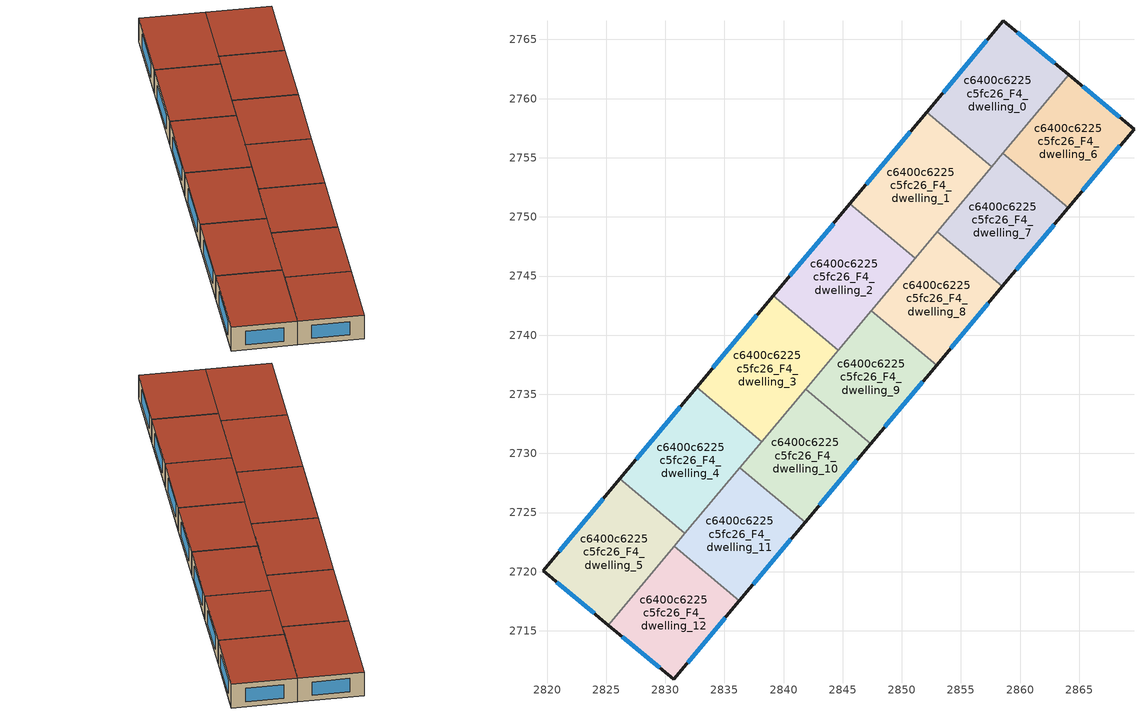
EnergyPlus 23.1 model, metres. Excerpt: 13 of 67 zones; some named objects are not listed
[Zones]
c6400c6225c5fc26_F4_dwelling_0
 floor to c6400c6225c5fc26_F3_dwelling_0 (EU_floor_Construction): 2864.1,2762.01 2857.61,2754.24 2852.1,2758.85 2858.58,2766.59 z12
 wall outside (EU_wall_Construction): 2864.1,2762.01 2858.58,2766.59 2852.1,2758.85 z12:15
 wall to c6400c6225c5fc26_F4_dwelling_1 (EU_wall_Construction): 2852.1,2758.85 2857.61,2754.24 z12:15
 wall to c6400c6225c5fc26_F4_dwelling_6 (EU_wall_Construction): 2858.55,2755.37 2864.1,2762.01 z12:15
 wall to c6400c6225c5fc26_F4_dwelling_7 (EU_wall_Construction): 2857.61,2754.24 2858.55,2755.37 z12:15
 window (EU_Window_Construction): 2862.92,2762.99 2859.76,2765.61 / 2857.19,2764.93 2853.49,2760.51 z12.64:14.36
 roof outside (EU_roof_Construction): 2857.61,2754.24 2864.1,2762.01 2858.58,2766.59 2852.1,2758.85 z15
c6400c6225c5fc26_F4_dwelling_1
 floor to c6400c6225c5fc26_F3_dwelling_1 (EU_floor_Construction): 2857.61,2754.24 2851.12,2746.49 2845.61,2751.1 2852.1,2758.85 z12
 wall outside (EU_wall_Construction): 2852.1,2758.85 2845.61,2751.1 z12:15
 wall to c6400c6225c5fc26_F4_dwelling_2 (EU_wall_Construction): 2845.61,2751.1 2851.12,2746.49 z12:15
 wall to c6400c6225c5fc26_F4_dwelling_7 (EU_wall_Construction): 2852.99,2748.73 2857.61,2754.24 z12:15
 wall to c6400c6225c5fc26_F4_dwelling_8 (EU_wall_Construction): 2851.12,2746.49 2852.99,2748.73 z12:15
 window (EU_Window_Construction): 2850.71,2757.19 2847,2752.76 z12.64:14.36
 roof outside (EU_roof_Construction): 2851.12,2746.49 2857.61,2754.24 2852.1,2758.85 2845.61,2751.1 z15
c6400c6225c5fc26_F4_dwelling_10
 floor to c6400c6225c5fc26_F3_dwelling_10 (EU_floor_Construction): 2847.38,2730.83 2841.82,2724.18 2836.31,2728.79 2841.87,2735.43 z12
 wall outside (EU_wall_Construction): 2841.82,2724.18 2847.38,2730.83 z12:15
 wall to c6400c6225c5fc26_F4_dwelling_9 (EU_wall_Construction): 2847.38,2730.83 2841.87,2735.43 z12:15
 wall to c6400c6225c5fc26_F4_dwelling_11 (EU_wall_Construction): 2836.31,2728.79 2841.82,2724.18 z12:15
 wall to c6400c6225c5fc26_F4_dwelling_3 (EU_wall_Construction): 2841.87,2735.43 2838.15,2730.98 z12:15
 wall to c6400c6225c5fc26_F4_dwelling_4 (EU_wall_Construction): 2838.15,2730.98 2836.31,2728.79 z12:15
 window (EU_Window_Construction): 2843.01,2725.6 2846.19,2729.4 z12.64:14.36
 roof outside (EU_roof_Construction): 2841.82,2724.18 2847.38,2730.83 2841.87,2735.43 2836.31,2728.79 z15
c6400c6225c5fc26_F4_dwelling_11
 floor to c6400c6225c5fc26_F3_dwelling_11 (EU_floor_Construction): 2841.82,2724.18 2836.26,2717.53 2830.75,2722.14 2836.31,2728.79 z12
 wall outside (EU_wall_Construction): 2836.26,2717.53 2841.82,2724.18 z12:15
 wall to c6400c6225c5fc26_F4_dwelling_12 (EU_wall_Construction): 2830.75,2722.14 2836.26,2717.53 z12:15
 wall to c6400c6225c5fc26_F4_dwelling_4 (EU_wall_Construction): 2836.31,2728.79 2831.66,2723.23 z12:15
 wall to c6400c6225c5fc26_F4_dwelling_5 (EU_wall_Construction): 2831.66,2723.23 2830.75,2722.14 z12:15
 window (EU_Window_Construction): 2837.45,2718.96 2840.63,2722.76 z12.64:14.36
 roof outside (EU_roof_Construction): 2836.26,2717.53 2841.82,2724.18 2836.31,2728.79 2830.75,2722.14 z15
c6400c6225c5fc26_F4_dwelling_12
 floor to c6400c6225c5fc26_F3_dwelling_12 (EU_floor_Construction): 2836.26,2717.53 2830.71,2710.9 2825.18,2715.49 2830.75,2722.14 z12
 wall outside (EU_wall_Construction): 2825.18,2715.49 2830.71,2710.9 2836.26,2717.53 z12:15
 wall to c6400c6225c5fc26_F4_dwelling_5 (EU_wall_Construction): 2830.75,2722.14 2825.18,2715.49 z12:15
 window (EU_Window_Construction): 2831.89,2712.32 2835.07,2716.11 / 2826.36,2714.5 2829.52,2711.88 z12.64:14.36
 roof outside (EU_roof_Construction): 2830.71,2710.9 2836.26,2717.53 2830.75,2722.14 2825.18,2715.49 z15
c6400c6225c5fc26_F4_dwelling_2
 floor to c6400c6225c5fc26_F3_dwelling_2 (EU_floor_Construction): 2851.12,2746.49 2844.63,2738.74 2839.13,2743.34 2845.61,2751.1 z12
 wall outside (EU_wall_Construction): 2845.61,2751.1 2839.13,2743.34 z12:15
 wall to c6400c6225c5fc26_F4_dwelling_3 (EU_wall_Construction): 2839.13,2743.34 2844.63,2738.74 z12:15
 wall to c6400c6225c5fc26_F4_dwelling_8 (EU_wall_Construction): 2847.43,2742.08 2851.12,2746.49 z12:15
 wall to c6400c6225c5fc26_F4_dwelling_9 (EU_wall_Construction): 2844.63,2738.73 2847.43,2742.08 z12:15
 window (EU_Window_Construction): 2844.22,2749.44 2840.52,2745 z12.64:14.36
 roof outside (EU_roof_Construction): 2844.63,2738.74 2851.12,2746.49 2845.61,2751.1 2839.13,2743.34 z15
c6400c6225c5fc26_F4_dwelling_3
 floor to c6400c6225c5fc26_F3_dwelling_3 (EU_floor_Construction): 2844.63,2738.74 2838.15,2730.98 2832.64,2735.59 2839.13,2743.34 z12
 wall outside (EU_wall_Construction): 2839.13,2743.34 2832.64,2735.59 z12:15
 wall to c6400c6225c5fc26_F4_dwelling_4 (EU_wall_Construction): 2832.64,2735.59 2838.15,2730.98 z12:15
 wall to c6400c6225c5fc26_F4_dwelling_9 (EU_wall_Construction): 2841.87,2735.43 2844.63,2738.73 z12:15
 window (EU_Window_Construction): 2837.74,2741.68 2834.03,2737.25 z12.64:14.36
 roof outside (EU_roof_Construction): 2838.15,2730.98 2844.63,2738.74 2839.13,2743.34 2832.64,2735.59 z15
c6400c6225c5fc26_F4_dwelling_4
 floor to c6400c6225c5fc26_F3_dwelling_4 (EU_floor_Construction): 2838.15,2730.98 2831.66,2723.23 2826.15,2727.84 2832.64,2735.59 z12
 wall outside (EU_wall_Construction): 2832.64,2735.59 2826.15,2727.84 z12:15
 wall to c6400c6225c5fc26_F4_dwelling_5 (EU_wall_Construction): 2826.15,2727.84 2831.66,2723.23 z12:15
 window (EU_Window_Construction): 2831.25,2733.93 2827.54,2729.5 z12.64:14.36
 roof outside (EU_roof_Construction): 2831.66,2723.23 2838.15,2730.98 2832.64,2735.59 2826.15,2727.84 z15
c6400c6225c5fc26_F4_dwelling_5
 floor to c6400c6225c5fc26_F3_dwelling_5 (EU_floor_Construction): 2831.66,2723.23 2825.18,2715.49 2819.66,2720.08 2826.15,2727.84 z12
 wall outside (EU_wall_Construction): 2826.15,2727.84 2819.66,2720.08 2825.18,2715.49 z12:15
 window (EU_Window_Construction): 2820.84,2719.09 2824,2716.47 / 2824.76,2726.17 2821.05,2721.74 z12.64:14.36
 roof outside (EU_roof_Construction): 2825.18,2715.49 2831.66,2723.23 2826.15,2727.84 2819.66,2720.08 z15
c6400c6225c5fc26_F4_dwelling_6
 floor to c6400c6225c5fc26_F3_dwelling_6 (EU_floor_Construction): 2869.63,2757.42 2864.06,2750.77 2858.55,2755.37 2864.1,2762.01 z12
 wall outside (EU_wall_Construction): 2864.06,2750.77 2869.63,2757.42 2864.1,2762.01 z12:15
 wall to c6400c6225c5fc26_F4_dwelling_7 (EU_wall_Construction): 2858.55,2755.37 2864.06,2750.77 z12:15
 window (EU_Window_Construction): 2868.45,2758.41 2865.29,2761.03 / 2865.26,2752.19 2868.44,2756 z12.64:14.36
 roof outside (EU_roof_Construction): 2864.06,2750.77 2869.63,2757.42 2864.1,2762.01 2858.55,2755.37 z15
c6400c6225c5fc26_F4_dwelling_7
 floor to c6400c6225c5fc26_F3_dwelling_7 (EU_floor_Construction): 2864.06,2750.77 2858.5,2744.12 2852.99,2748.73 2858.55,2755.37 z12
 wall outside (EU_wall_Construction): 2858.5,2744.12 2864.06,2750.77 z12:15
 wall to c6400c6225c5fc26_F4_dwelling_8 (EU_wall_Construction): 2852.99,2748.73 2858.5,2744.12 z12:15
 window (EU_Window_Construction): 2859.69,2745.54 2862.87,2749.34 z12.64:14.36
 roof outside (EU_roof_Construction): 2858.5,2744.12 2864.06,2750.77 2858.55,2755.37 2852.99,2748.73 z15
c6400c6225c5fc26_F4_dwelling_8
 floor to c6400c6225c5fc26_F3_dwelling_8 (EU_floor_Construction): 2858.5,2744.12 2852.94,2737.47 2847.43,2742.08 2852.99,2748.73 z12
 wall outside (EU_wall_Construction): 2852.94,2737.47 2858.5,2744.12 z12:15
 wall to c6400c6225c5fc26_F4_dwelling_9 (EU_wall_Construction): 2847.43,2742.08 2852.94,2737.47 z12:15
 window (EU_Window_Construction): 2854.13,2738.9 2857.31,2742.7 z12.64:14.36
 roof outside (EU_roof_Construction): 2852.94,2737.47 2858.5,2744.12 2852.99,2748.73 2847.43,2742.08 z15
c6400c6225c5fc26_F4_dwelling_9
 floor to c6400c6225c5fc26_F3_dwelling_9 (EU_floor_Construction): 2852.94,2737.47 2847.38,2730.83 2841.87,2735.43 2847.43,2742.08 z12
 wall outside (EU_wall_Construction): 2847.38,2730.83 2852.94,2737.47 z12:15
 window (EU_Window_Construction): 2848.57,2732.25 2851.75,2736.05 z12.64:14.36
 roof outside (EU_roof_Construction): 2847.38,2730.83 2852.94,2737.47 2847.43,2742.08 2841.87,2735.43 z15
[Building]
EU S2 Campaign: North Axis=0; Terrain=City; Solar Distribution=FullExterior
[Site:Location]
Yerevan-Zvartnots.Intl.AP: Latitude=40.15; Longitude=44.383; Time Zone=4; Elevation=854
[SizingPeriod:WeatherFileDays]
AnnualSizingPeriod: Begin Month=1; Begin Day of Month=1; End Month=12; End Day of Month=31; Day of Week for Start Day=Monday; Use Weather File Daylight Saving Period=No; Use Weather File Rain and Snow Indicators=No
[MATERIAL]
EU_InternalMass_Material: Roughness=MediumRough; Thickness=0.1; Conductivity=1; Density=1800; Specific Heat=900; Thermal Absorptance=0.9; Solar Absorptance=0.7; Visible Absorptance=0.7
[MATERIAL:NOMASS] Roughness=MediumRough; Thermal Absorptance=0.9; Solar Absorptance=0.7; Visible Absorptance=0.7
Name | Thermal Resistance
EU_wall_NoMass | 1.05043
EU_roof_NoMass | 1.45357
EU_floor_NoMass | 0.478065
[WINDOWMATERIAL:SIMPLEGLAZINGSYSTEM]
EU_Window_SimpleGlazing: UFactor=2.5566; Solar Heat Gain Coefficient=0.75; Visible Transmittance=0.75
[CONSTRUCTION]
EU_wall_Construction: EU_wall_NoMass
EU_roof_Construction: EU_roof_NoMass
EU_floor_Construction: EU_floor_NoMass
EU_Window_Construction: EU_Window_SimpleGlazing
EU_InternalMass_Construction: EU_InternalMass_Material
[ZONE] Type=1; Multiplier=1; Ceiling Height=autocalculate; Floor Area=autocalculate; Part of Total Floor Area=Yes
Name | Volume
c6400c6225c5fc26_F4_dwelling_0 | 217.76
c6400c6225c5fc26_F4_dwelling_1 | 217.762
c6400c6225c5fc26_F4_dwelling_10; c6400c6225c5fc26_F4_dwelling_8 | 186.677
c6400c6225c5fc26_F4_dwelling_11 | 186.693
c6400c6225c5fc26_F4_dwelling_12 | 186.684
c6400c6225c5fc26_F4_dwelling_2 | 217.764
c6400c6225c5fc26_F4_dwelling_3 | 217.798
c6400c6225c5fc26_F4_dwelling_4 | 217.775
c6400c6225c5fc26_F4_dwelling_5 | 217.785
c6400c6225c5fc26_F4_dwelling_6 | 186.679
c6400c6225c5fc26_F4_dwelling_7 | 186.71
c6400c6225c5fc26_F4_dwelling_9 | 186.691
[INTERNALMASS] Construction=EU_InternalMass_Construction
Name | Zone or ZoneList | Surface Area
c6400c6225c5fc26_F4_dwelling_0_EU_InternalMass | c6400c6225c5fc26_F4_dwelling_0 | 72.5866
c6400c6225c5fc26_F4_dwelling_1_EU_InternalMass | c6400c6225c5fc26_F4_dwelling_1 | 72.5874
c6400c6225c5fc26_F4_dwelling_2_EU_InternalMass | c6400c6225c5fc26_F4_dwelling_2 | 72.5879
c6400c6225c5fc26_F4_dwelling_3_EU_InternalMass | c6400c6225c5fc26_F4_dwelling_3 | 72.5996
c6400c6225c5fc26_F4_dwelling_4_EU_InternalMass | c6400c6225c5fc26_F4_dwelling_4 | 72.5915
c6400c6225c5fc26_F4_dwelling_5_EU_InternalMass | c6400c6225c5fc26_F4_dwelling_5 | 72.5951
c6400c6225c5fc26_F4_dwelling_6_EU_InternalMass | c6400c6225c5fc26_F4_dwelling_6 | 62.2264
c6400c6225c5fc26_F4_dwelling_7_EU_InternalMass | c6400c6225c5fc26_F4_dwelling_7 | 62.2368
c6400c6225c5fc26_F4_dwelling_8_EU_InternalMass | c6400c6225c5fc26_F4_dwelling_8 | 62.2256
c6400c6225c5fc26_F4_dwelling_9_EU_InternalMass | c6400c6225c5fc26_F4_dwelling_9 | 62.2301
c6400c6225c5fc26_F4_dwelling_10_EU_InternalMass | c6400c6225c5fc26_F4_dwelling_10 | 62.2256
c6400c6225c5fc26_F4_dwelling_11_EU_InternalMass | c6400c6225c5fc26_F4_dwelling_11 | 62.2311
c6400c6225c5fc26_F4_dwelling_12_EU_InternalMass | c6400c6225c5fc26_F4_dwelling_12 | 62.2277
[OTHEREQUIPMENT] Fuel Type=Electricity; Design Level Calculation Method=Watts/Area; Power per Zone Floor Area=1; Fraction Latent=0; Fraction Radiant=0; Fraction Lost=0; Carbon Dioxide Generation Rate=0; EndUse Subcategory=EU_Step8_InternalGains
Name | Zone or ZoneList or Space or SpaceList | Schedule
EU_Step8_InternalGain_c6400c6225c5fc26_F4_dwelling_0_f000 | c6400c6225c5fc26_F4_dwelling_0 | EU_Step8_GainSchedule_c6400c6225c5fc26_F4_dwelling_0_f000
EU_Step8_InternalGain_c6400c6225c5fc26_F4_dwelling_1_f000 | c6400c6225c5fc26_F4_dwelling_1 | EU_Step8_GainSchedule_c6400c6225c5fc26_F4_dwelling_1_f000
EU_Step8_InternalGain_c6400c6225c5fc26_F4_dwelling_2_f000 | c6400c6225c5fc26_F4_dwelling_2 | EU_Step8_GainSchedule_c6400c6225c5fc26_F4_dwelling_2_f000
EU_Step8_InternalGain_c6400c6225c5fc26_F4_dwelling_3_f000 | c6400c6225c5fc26_F4_dwelling_3 | EU_Step8_GainSchedule_c6400c6225c5fc26_F4_dwelling_3_f000
EU_Step8_InternalGain_c6400c6225c5fc26_F4_dwelling_4_f000 | c6400c6225c5fc26_F4_dwelling_4 | EU_Step8_GainSchedule_c6400c6225c5fc26_F4_dwelling_4_f000
EU_Step8_InternalGain_c6400c6225c5fc26_F4_dwelling_5_f000 | c6400c6225c5fc26_F4_dwelling_5 | EU_Step8_GainSchedule_c6400c6225c5fc26_F4_dwelling_5_f000
EU_Step8_InternalGain_c6400c6225c5fc26_F4_dwelling_6_f000 | c6400c6225c5fc26_F4_dwelling_6 | EU_Step8_GainSchedule_c6400c6225c5fc26_F4_dwelling_6_f000
EU_Step8_InternalGain_c6400c6225c5fc26_F4_dwelling_7_f000 | c6400c6225c5fc26_F4_dwelling_7 | EU_Step8_GainSchedule_c6400c6225c5fc26_F4_dwelling_7_f000
EU_Step8_InternalGain_c6400c6225c5fc26_F4_dwelling_8_f000 | c6400c6225c5fc26_F4_dwelling_8 | EU_Step8_GainSchedule_c6400c6225c5fc26_F4_dwelling_8_f000
EU_Step8_InternalGain_c6400c6225c5fc26_F4_dwelling_9_f000 | c6400c6225c5fc26_F4_dwelling_9 | EU_Step8_GainSchedule_c6400c6225c5fc26_F4_dwelling_9_f000
EU_Step8_InternalGain_c6400c6225c5fc26_F4_dwelling_10_f000 | c6400c6225c5fc26_F4_dwelling_10 | EU_Step8_GainSchedule_c6400c6225c5fc26_F4_dwelling_10_f000
EU_Step8_InternalGain_c6400c6225c5fc26_F4_dwelling_11_f000 | c6400c6225c5fc26_F4_dwelling_11 | EU_Step8_GainSchedule_c6400c6225c5fc26_F4_dwelling_11_f000
EU_Step8_InternalGain_c6400c6225c5fc26_F4_dwelling_12_f000 | c6400c6225c5fc26_F4_dwelling_12 | EU_Step8_GainSchedule_c6400c6225c5fc26_F4_dwelling_12_f000
[ZONEVENTILATION:DESIGNFLOWRATE] Schedule=EU_AlwaysOn; Design Flow Rate Calculation Method=AirChanges/Hour; Air Changes per Hour=0.557805; Ventilation Type=Natural; Fan Pressure Rise=0; Fan Total Efficiency=1; Constant Term Coefficient=1; Temperature Term Coefficient=0; Velocity Term Coefficient=0; Velocity Squared Term Coefficient=0; Minimum Indoor Temperature=-100; Maximum Indoor Temperature=100; Delta Temperature=-100; Minimum Outdoor Temperature=-100; Maximum Outdoor Temperature=100; Maximum Wind Speed=40
Name | Zone or ZoneList or Space or SpaceList
EU_ConstantAir_c6400c6225c5fc26_F4_dwelling_0 | c6400c6225c5fc26_F4_dwelling_0
EU_ConstantAir_c6400c6225c5fc26_F4_dwelling_1 | c6400c6225c5fc26_F4_dwelling_1
EU_ConstantAir_c6400c6225c5fc26_F4_dwelling_2 | c6400c6225c5fc26_F4_dwelling_2
EU_ConstantAir_c6400c6225c5fc26_F4_dwelling_3 | c6400c6225c5fc26_F4_dwelling_3
EU_ConstantAir_c6400c6225c5fc26_F4_dwelling_4 | c6400c6225c5fc26_F4_dwelling_4
EU_ConstantAir_c6400c6225c5fc26_F4_dwelling_5 | c6400c6225c5fc26_F4_dwelling_5
EU_ConstantAir_c6400c6225c5fc26_F4_dwelling_6 | c6400c6225c5fc26_F4_dwelling_6
EU_ConstantAir_c6400c6225c5fc26_F4_dwelling_7 | c6400c6225c5fc26_F4_dwelling_7
EU_ConstantAir_c6400c6225c5fc26_F4_dwelling_8 | c6400c6225c5fc26_F4_dwelling_8
EU_ConstantAir_c6400c6225c5fc26_F4_dwelling_9 | c6400c6225c5fc26_F4_dwelling_9
EU_ConstantAir_c6400c6225c5fc26_F4_dwelling_10 | c6400c6225c5fc26_F4_dwelling_10
EU_ConstantAir_c6400c6225c5fc26_F4_dwelling_11 | c6400c6225c5fc26_F4_dwelling_11
EU_ConstantAir_c6400c6225c5fc26_F4_dwelling_12 | c6400c6225c5fc26_F4_dwelling_12
[HVACTEMPLATE:ZONE:IDEALLOADSAIRSYSTEM] System Availability Schedule=EU_AlwaysOn; Maximum Heating Supply Air Temperature=50; Minimum Cooling Supply Air Temperature=13; Maximum Heating Supply Air Humidity Ratio=0.0156; Minimum Cooling Supply Air Humidity Ratio=0.0077; Heating Limit=NoLimit; Cooling Limit=NoLimit; Heating Availability Schedule=EU_AlwaysOn; Cooling Availability Schedule=EU_CoolingOff; Dehumidification Control Type=ConstantSensibleHeatRatio; Cooling Sensible Heat Ratio=0.7; Dehumidification Setpoint=60; Humidification Control Type=None; Humidification Setpoint=30; Outdoor Air Method=None; Outdoor Air Flow Rate per Person=0.00944; Outdoor Air Flow Rate per Zone Floor Area=0; Outdoor Air Flow Rate per Zone=0; Demand Controlled Ventilation Type=None; Outdoor Air Economizer Type=NoEconomizer; Heat Recovery Type=None; Sensible Heat Recovery Effectiveness=0.7; Latent Heat Recovery Effectiveness=0.65
Name | Template Thermostat
c6400c6225c5fc26_F4_dwelling_0 | EU_HeatOnly_c6400c6225c5fc26_F4_dwelling_0
c6400c6225c5fc26_F4_dwelling_1 | EU_HeatOnly_c6400c6225c5fc26_F4_dwelling_1
c6400c6225c5fc26_F4_dwelling_2 | EU_HeatOnly_c6400c6225c5fc26_F4_dwelling_2
c6400c6225c5fc26_F4_dwelling_3 | EU_HeatOnly_c6400c6225c5fc26_F4_dwelling_3
c6400c6225c5fc26_F4_dwelling_4 | EU_HeatOnly_c6400c6225c5fc26_F4_dwelling_4
c6400c6225c5fc26_F4_dwelling_5 | EU_HeatOnly_c6400c6225c5fc26_F4_dwelling_5
c6400c6225c5fc26_F4_dwelling_6 | EU_HeatOnly_c6400c6225c5fc26_F4_dwelling_6
c6400c6225c5fc26_F4_dwelling_7 | EU_HeatOnly_c6400c6225c5fc26_F4_dwelling_7
c6400c6225c5fc26_F4_dwelling_8 | EU_HeatOnly_c6400c6225c5fc26_F4_dwelling_8
c6400c6225c5fc26_F4_dwelling_9 | EU_HeatOnly_c6400c6225c5fc26_F4_dwelling_9
c6400c6225c5fc26_F4_dwelling_10 | EU_HeatOnly_c6400c6225c5fc26_F4_dwelling_10
c6400c6225c5fc26_F4_dwelling_11 | EU_HeatOnly_c6400c6225c5fc26_F4_dwelling_11
c6400c6225c5fc26_F4_dwelling_12 | EU_HeatOnly_c6400c6225c5fc26_F4_dwelling_12
[SIZING:ZONE] Zone Cooling Design Supply Air Temperature Input Method=SupplyAirTemperature; Zone Cooling Design Supply Air Temperature=13; Zone Heating Design Supply Air Temperature Input Method=SupplyAirTemperature; Zone Heating Design Supply Air Temperature=50; Zone Cooling Design Supply Air Humidity Ratio=0.008; Zone Heating Design Supply Air Humidity Ratio=0.008; Cooling Design Air Flow Method=DesignDay; Cooling Design Air Flow Rate=0; Cooling Minimum Air Flow per Zone Floor Area=0.000762; Cooling Minimum Air Flow=0; Cooling Minimum Air Flow Fraction=0.2; Heating Design Air Flow Method=DesignDay; Heating Design Air Flow Rate=0; Heating Maximum Air Flow per Zone Floor Area=0.002032; Heating Maximum Air Flow=0.141576; Heating Maximum Air Flow Fraction=0.3; Account for Dedicated Outdoor Air System=No; Dedicated Outdoor Air System Control Strategy=NeutralSupplyAir; Dedicated Outdoor Air Low Setpoint Temperature for Design=autosize; Dedicated Outdoor Air High Setpoint Temperature for Design=autosize; Zone Load Sizing Method=Sensible Load Only No Latent Load; Zone Latent Cooling Design Supply Air Humidity Ratio Input Method=HumidityRatioDifference; Zone Cooling Design Supply Air Humidity Ratio Difference=0.005; Zone Latent Heating Design Supply Air Humidity Ratio Input Method=HumidityRatioDifference; Zone Humidification Design Supply Air Humidity Ratio Difference=0.005
c6400c6225c5fc26_F4_dwelling_0; c6400c6225c5fc26_F4_dwelling_1; c6400c6225c5fc26_F4_dwelling_2; c6400c6225c5fc26_F4_dwelling_3; c6400c6225c5fc26_F4_dwelling_4; c6400c6225c5fc26_F4_dwelling_5; c6400c6225c5fc26_F4_dwelling_6; c6400c6225c5fc26_F4_dwelling_7; c6400c6225c5fc26_F4_dwelling_8; c6400c6225c5fc26_F4_dwelling_9; c6400c6225c5fc26_F4_dwelling_10; c6400c6225c5fc26_F4_dwelling_11; c6400c6225c5fc26_F4_dwelling_12
[SCHEDULE:CONSTANT]
Name | Hourly Value
EU_AlwaysOn | 1
EU_CoolingOff | 0
[SCHEDULE:FILE] Column Number=1; Rows to Skip at Top=0; Number of Hours of Data=8760; Column Separator=Comma; Interpolate to Timestep=No; Minutes per Item=60; Adjust Schedule for Daylight Savings=Yes
Name | File
EU_Step8_GainSchedule_c6400c6225c5fc26_F4_dwelling_0_f000 | ../../schedules/c6400c6225c5fc26/c6400c6225c5fc26_F4_dwelling_0_f000_gain.csv
EU_Step8_GainSchedule_c6400c6225c5fc26_F4_dwelling_1_f000 | ../../schedules/c6400c6225c5fc26/c6400c6225c5fc26_F4_dwelling_1_f000_gain.csv
EU_Step8_GainSchedule_c6400c6225c5fc26_F4_dwelling_2_f000 | ../../schedules/c6400c6225c5fc26/c6400c6225c5fc26_F4_dwelling_2_f000_gain.csv
EU_Step8_GainSchedule_c6400c6225c5fc26_F4_dwelling_3_f000 | ../../schedules/c6400c6225c5fc26/c6400c6225c5fc26_F4_dwelling_3_f000_gain.csv
EU_Step8_GainSchedule_c6400c6225c5fc26_F4_dwelling_4_f000 | ../../schedules/c6400c6225c5fc26/c6400c6225c5fc26_F4_dwelling_4_f000_gain.csv
EU_Step8_GainSchedule_c6400c6225c5fc26_F4_dwelling_5_f000 | ../../schedules/c6400c6225c5fc26/c6400c6225c5fc26_F4_dwelling_5_f000_gain.csv
EU_Step8_GainSchedule_c6400c6225c5fc26_F4_dwelling_6_f000 | ../../schedules/c6400c6225c5fc26/c6400c6225c5fc26_F4_dwelling_6_f000_gain.csv
EU_Step8_GainSchedule_c6400c6225c5fc26_F4_dwelling_7_f000 | ../../schedules/c6400c6225c5fc26/c6400c6225c5fc26_F4_dwelling_7_f000_gain.csv
EU_Step8_GainSchedule_c6400c6225c5fc26_F4_dwelling_8_f000 | ../../schedules/c6400c6225c5fc26/c6400c6225c5fc26_F4_dwelling_8_f000_gain.csv
EU_Step8_GainSchedule_c6400c6225c5fc26_F4_dwelling_9_f000 | ../../schedules/c6400c6225c5fc26/c6400c6225c5fc26_F4_dwelling_9_f000_gain.csv
EU_Step8_GainSchedule_c6400c6225c5fc26_F4_dwelling_10_f000 | ../../schedules/c6400c6225c5fc26/c6400c6225c5fc26_F4_dwelling_10_f000_gain.csv
EU_Step8_GainSchedule_c6400c6225c5fc26_F4_dwelling_11_f000 | ../../schedules/c6400c6225c5fc26/c6400c6225c5fc26_F4_dwelling_11_f000_gain.csv
EU_Step8_GainSchedule_c6400c6225c5fc26_F4_dwelling_12_f000 | ../../schedules/c6400c6225c5fc26/c6400c6225c5fc26_F4_dwelling_12_f000_gain.csv
